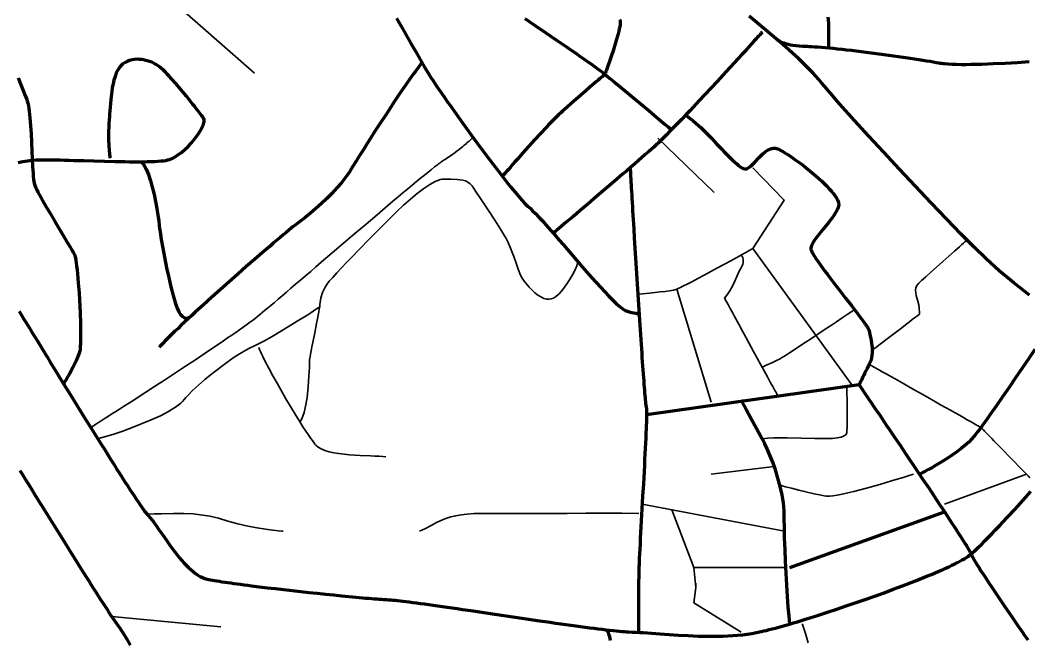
# Model space of a CAD drawing. Header units: inches. Extents: x -107 to 376, y -240 to 294.
# Drawn here: x 110.9 to 181, y 41.3 to 84.3 of the extents above; entities that cross this region are included whole.
import ezdxf

# ---------------------------------------------------------------- set-up
doc = ezdxf.new("R2010")
doc.units = ezdxf.units.IN
doc.header["$MEASUREMENT"] = 0
for name, color, linetype in [('Routes 2', 7, 'Continuous'), ('Routes 3', 7, 'Continuous'), ('Routes 4', 7, 'Continuous')]:
    doc.layers.add(name, color=color, linetype=linetype)

msp = doc.modelspace()

# ---------------------------------------------------------------- linework, layer by layer
at = {"layer": 'Routes 2', "color": 7, "lineweight": 106, "true_color": 0xffffff}
msp.add_lwpolyline([(181.084, 65.195), (180.005, 66.045), (178.994, 66.888), (178.071, 67.715), (177.239, 68.532), (176.798, 68.978), (176.331, 69.456), (175.84, 69.962), (175.329, 70.492), (174.263, 71.607), (172.048, 73.956), (170.958, 75.126), (169.919, 76.253), (169.427, 76.791), (168.958, 77.306), (168.516, 77.795), (168.105, 78.254), (167.728, 78.678), (167.389, 79.065), (167.091, 79.409), (166.838, 79.708), (166.633, 79.958), (166.447, 80.183), (166.028, 80.649), (165.555, 81.133), (165.039, 81.629), (163.916, 82.639), (162.744, 83.638), (161.607, 84.586)], dxfattribs=at)
at = {"layer": 'Routes 3', "color": 7, "lineweight": 70, "true_color": 0xffffff}
for points in [[(137.094, 84.445), (137.414, 83.894), (138.079, 82.728), (138.412, 82.144), (138.738, 81.577), (139.051, 81.042), (139.2, 80.791), (139.344, 80.553), (139.482, 80.331), (139.612, 80.125), (139.862, 79.753), (140.016, 79.53), (140.195, 79.272), (140.398, 78.981), (140.622, 78.661), (140.865, 78.317), (141.125, 77.95), (141.4, 77.564), (141.688, 77.163), (142.291, 76.328), (142.919, 75.472), (143.553, 74.622), (144.177, 73.803), (144.478, 73.414), (144.771, 73.043), (145.052, 72.694), (145.32, 72.369), (145.571, 72.073), (145.805, 71.808), (146.018, 71.577), (146.209, 71.385), (146.376, 71.233), (146.554, 71.067), (146.758, 70.863), (146.984, 70.625), (147.232, 70.357), (147.498, 70.062), (147.781, 69.743), (148.077, 69.406), (148.384, 69.052), (148.701, 68.686), (149.352, 67.931), (150.011, 67.171), (150.658, 66.433), (150.971, 66.082), (151.275, 65.748), (151.566, 65.433), (151.842, 65.143), (152.102, 64.88), (152.342, 64.648), (152.56, 64.451), (152.753, 64.292), (152.84, 64.228), (152.921, 64.175), (152.994, 64.133), (153.059, 64.103), (153.271, 64.047), (153.449, 64.002), (153.598, 63.965), (153.719, 63.935), (153.817, 63.91), (153.893, 63.891), (153.95, 63.877), (153.99, 63.867), (154.018, 63.86), (154.043, 63.854), (154.046, 63.853)], [(152.598, 84.352), (152.632, 84.274), (152.643, 84.197), (152.642, 84.1), (152.631, 83.983), (152.61, 83.849), (152.581, 83.699), (152.545, 83.535), (152.501, 83.36), (152.398, 82.984), (152.15, 82.183), (152.019, 81.79), (151.893, 81.425), (151.835, 81.257), (151.78, 81.102), (151.729, 80.962), (151.685, 80.839), (151.647, 80.735), (151.616, 80.652), (151.594, 80.591), (151.58, 80.556), (151.562, 80.534), (151.528, 80.505), (151.477, 80.46), (151.408, 80.4), (151.324, 80.327), (151.225, 80.241), (151.114, 80.145), (150.991, 80.038), (150.858, 79.921), (150.565, 79.667), (150.248, 79.389), (149.915, 79.098), (149.245, 78.509), (148.929, 78.23), (148.64, 77.972), (148.509, 77.854), (148.388, 77.746), (148.274, 77.641), (148.144, 77.516), (147.999, 77.372), (147.841, 77.21), (147.67, 77.033), (147.489, 76.842), (147.103, 76.428), (146.697, 75.985), (145.883, 75.082), (145.504, 74.655), (145.327, 74.456), (145.161, 74.268), (145.008, 74.095), (144.87, 73.938), (144.748, 73.799), (144.644, 73.681), (144.561, 73.585), (144.499, 73.514), (144.46, 73.47), (144.447, 73.455)], [(146.018, 84.417), (146.748, 83.919), (147.484, 83.417), (148.207, 82.923), (148.901, 82.446), (149.232, 82.218), (149.549, 81.999), (149.851, 81.79), (150.134, 81.593), (150.398, 81.408), (150.639, 81.238), (150.857, 81.084), (151.048, 80.947), (151.21, 80.828), (151.342, 80.73), (151.464, 80.635), (151.6, 80.529), (151.748, 80.412), (151.906, 80.285), (152.251, 80.006), (152.625, 79.699), (153.021, 79.372), (153.428, 79.033), (154.245, 78.348), (154.636, 78.019), (155.003, 77.708), (155.175, 77.562), (155.339, 77.424), (155.491, 77.294), (155.633, 77.174), (155.762, 77.065), (155.877, 76.966), (155.978, 76.881), (156.063, 76.808), (156.131, 76.75), (156.18, 76.708), (156.211, 76.682), (156.222, 76.673)], [(167.151, 82.355), (167.153, 82.734), (167.154, 83.155), (167.134, 84.063), (167.105, 84.52)], [(162.513, 83.464), (162.509, 83.46), (162.496, 83.446), (162.475, 83.423), (162.446, 83.391), (162.41, 83.351), (162.366, 83.303), (162.315, 83.246), (162.257, 83.182), (162.192, 83.111), (162.12, 83.033), (161.959, 82.856), (161.774, 82.653), (161.568, 82.428), (161.342, 82.181), (161.099, 81.916), (160.84, 81.634), (160.567, 81.337), (160.283, 81.028), (159.988, 80.708), (159.376, 80.046), (158.115, 78.692), (157.496, 78.034), (157.197, 77.717), (156.906, 77.411), (156.625, 77.119), (156.358, 76.841), (156.105, 76.581), (155.868, 76.34), (155.649, 76.121), (155.451, 75.925), (155.275, 75.756), (155.196, 75.681), (155.123, 75.614), (154.972, 75.478), (154.798, 75.323), (154.603, 75.151), (154.389, 74.963), (154.159, 74.762), (153.912, 74.548), (153.653, 74.323), (153.381, 74.089), (153.099, 73.846), (152.81, 73.597), (152.213, 73.086), (151, 72.051), (150.412, 71.551), (150.129, 71.311), (149.856, 71.079), (149.595, 70.857), (149.347, 70.647), (149.114, 70.45), (148.898, 70.267), (148.7, 70.1), (148.523, 69.95), (148.369, 69.819), (148.238, 69.709), (148.133, 69.62), (148.056, 69.555), (148.029, 69.532), (148.009, 69.515), (147.997, 69.505), (147.993, 69.502)], [(181.068, 81.405), (180.233, 81.348), (179.394, 81.299), (178.569, 81.258), (178.166, 81.242), (177.772, 81.228), (177.39, 81.218), (177.022, 81.212), (176.668, 81.209), (176.333, 81.21), (176.016, 81.216), (175.721, 81.226), (175.45, 81.241), (175.204, 81.26), (175.092, 81.272), (174.986, 81.285), (174.888, 81.299), (174.797, 81.315), (174.613, 81.35), (174.407, 81.386), (174.18, 81.425), (173.935, 81.465), (173.674, 81.507), (173.396, 81.551), (173.104, 81.595), (172.8, 81.641), (172.485, 81.687), (172.16, 81.734), (171.488, 81.829), (170.795, 81.923), (170.094, 82.015), (169.397, 82.103), (168.715, 82.185), (168.384, 82.223), (168.061, 82.26), (167.748, 82.294), (167.447, 82.325), (167.159, 82.354), (166.885, 82.38), (166.627, 82.403), (166.386, 82.422), (166.165, 82.438), (165.964, 82.45), (165.785, 82.458), (165.629, 82.462), (165.354, 82.47), (165.102, 82.486), (164.873, 82.51), (164.665, 82.54), (164.478, 82.575), (164.312, 82.614), (164.165, 82.655), (164.036, 82.697), (163.926, 82.739), (163.832, 82.779), (163.755, 82.817), (163.694, 82.85), (163.647, 82.879), (163.615, 82.901), (163.596, 82.915), (163.59, 82.92)], [(110.811, 74.415), (111.128, 74.479), (111.443, 74.53), (111.756, 74.568), (112.066, 74.591), (112.233, 74.597), (112.426, 74.601), (112.643, 74.602), (112.881, 74.601), (113.139, 74.598), (113.416, 74.594), (113.708, 74.588), (114.016, 74.581), (114.336, 74.572), (114.668, 74.563), (115.009, 74.553), (115.358, 74.543), (116.07, 74.523), (116.792, 74.503), (117.509, 74.486), (118.207, 74.474), (118.544, 74.47), (118.871, 74.468), (119.187, 74.467), (119.488, 74.469), (119.774, 74.474), (120.043, 74.481), (120.293, 74.491), (120.523, 74.504), (120.729, 74.52), (120.912, 74.54), (121.068, 74.564), (121.136, 74.577), (121.197, 74.591), (121.312, 74.626), (121.429, 74.671), (121.547, 74.724), (121.666, 74.787), (121.786, 74.858), (121.906, 74.936), (122.144, 75.112), (122.378, 75.309), (122.604, 75.524), (122.818, 75.751), (123.018, 75.984), (123.2, 76.22), (123.36, 76.452), (123.431, 76.565), (123.495, 76.676), (123.552, 76.783), (123.602, 76.886), (123.644, 76.985), (123.678, 77.078), (123.703, 77.166), (123.718, 77.247), (123.725, 77.321), (123.721, 77.387), (123.707, 77.445), (123.682, 77.494), (123.646, 77.544), (123.6, 77.607), (123.545, 77.681), (123.481, 77.766), (123.409, 77.861), (123.33, 77.964), (123.244, 78.076), (123.151, 78.195), (123.052, 78.321), (122.948, 78.453), (122.728, 78.73), (122.493, 79.02), (122.249, 79.316), (121.753, 79.903), (121.51, 80.18), (121.276, 80.437), (121.165, 80.556), (121.057, 80.668), (120.954, 80.772), (120.857, 80.867), (120.766, 80.951), (120.681, 81.026), (120.603, 81.088), (120.533, 81.139), (120.395, 81.224), (120.248, 81.303), (120.092, 81.374), (119.93, 81.436), (119.762, 81.489), (119.59, 81.532), (119.415, 81.562), (119.239, 81.58), (119.063, 81.584), (118.888, 81.573), (118.716, 81.546), (118.548, 81.503), (118.386, 81.441), (118.23, 81.361), (118.083, 81.26), (117.945, 81.139), (117.881, 81.069), (117.821, 80.991), (117.764, 80.905), (117.711, 80.813), (117.614, 80.61), (117.53, 80.385), (117.458, 80.142), (117.395, 79.885), (117.343, 79.618), (117.299, 79.344), (117.231, 78.792), (117.206, 78.522), (117.185, 78.26), (117.167, 78.011), (117.151, 77.778), (117.137, 77.565), (117.122, 77.376), (117.104, 77.114), (117.091, 76.857), (117.084, 76.608), (117.082, 76.367), (117.084, 76.137), (117.089, 75.919), (117.097, 75.714), (117.108, 75.524), (117.119, 75.35), (117.131, 75.195), (117.144, 75.059), (117.155, 74.945), (117.165, 74.853), (117.174, 74.786), (117.179, 74.744), (117.18, 74.734), (117.181, 74.73)], [(138.876, 81.339), (138.79, 81.237), (138.699, 81.123), (138.602, 80.999), (138.499, 80.865), (138.392, 80.722), (138.28, 80.57), (138.044, 80.242), (137.793, 79.886), (137.531, 79.505), (137.259, 79.105), (136.98, 78.689), (136.413, 77.83), (135.849, 76.963), (135.576, 76.537), (135.311, 76.123), (135.057, 75.724), (134.817, 75.346), (134.594, 74.991), (134.389, 74.666), (134.295, 74.516), (134.207, 74.374), (134.124, 74.242), (134.048, 74.12), (133.979, 74.009), (133.917, 73.908), (133.805, 73.731), (133.685, 73.554), (133.556, 73.375), (133.271, 73.012), (132.956, 72.645), (132.615, 72.278), (132.255, 71.915), (131.881, 71.56), (131.498, 71.216), (131.113, 70.888), (130.73, 70.578), (130.356, 70.292), (130.169, 70.154), (130.055, 70.067), (129.922, 69.963), (129.772, 69.842), (129.604, 69.706), (129.422, 69.555), (129.224, 69.391), (129.013, 69.213), (128.788, 69.024), (128.552, 68.823), (128.305, 68.612), (128.049, 68.392), (127.783, 68.163), (127.23, 67.683), (126.652, 67.179), (126.059, 66.657), (124.858, 65.59), (124.266, 65.058), (123.689, 64.537), (123.136, 64.033), (122.871, 63.789), (122.614, 63.552), (122.368, 63.323), (122.132, 63.103), (121.909, 62.892), (121.698, 62.691), (121.501, 62.502), (121.319, 62.324), (121.152, 62.159), (121.002, 62.009), (120.871, 61.872), (120.757, 61.751), (120.664, 61.647), (120.591, 61.559)], [(110.807, 80.306), (111.015, 79.773), (111.109, 79.532), (111.194, 79.312), (111.271, 79.115), (111.337, 78.943), (111.392, 78.8), (111.435, 78.682), (111.473, 78.545), (111.508, 78.382), (111.539, 78.195), (111.568, 77.986), (111.617, 77.512), (111.658, 76.979), (111.693, 76.408), (111.749, 75.229), (111.776, 74.659), (111.804, 74.129), (111.835, 73.658), (111.853, 73.45), (111.872, 73.265), (111.894, 73.104), (111.917, 72.97), (111.976, 72.774), (112.027, 72.658), (112.094, 72.519), (112.175, 72.36), (112.27, 72.182), (112.377, 71.987), (112.494, 71.778), (112.753, 71.327), (113.036, 70.845), (113.33, 70.35), (113.624, 69.859), (113.907, 69.389), (114.166, 68.96), (114.283, 68.765), (114.389, 68.586), (114.484, 68.427), (114.566, 68.288), (114.633, 68.171), (114.684, 68.08), (114.717, 68.015), (114.745, 67.929), (114.774, 67.802), (114.804, 67.638), (114.834, 67.439), (114.864, 67.208), (114.893, 66.951), (114.922, 66.669), (114.951, 66.366), (114.978, 66.046), (115.029, 65.366), (115.107, 63.947), (115.131, 63.261), (115.142, 62.627), (115.141, 62.338), (115.137, 62.073), (115.129, 61.834), (115.116, 61.624), (115.098, 61.449), (115.075, 61.309), (115.013, 61.094), (114.931, 60.87), (114.833, 60.638), (114.608, 60.17), (114.371, 59.734), (114.26, 59.541), (114.159, 59.371), (114.073, 59.23), (114.006, 59.123), (113.963, 59.055), (113.947, 59.031)], [(157.185, 77.705), (157.36, 77.586), (157.538, 77.454), (157.718, 77.31), (157.899, 77.156), (158.082, 76.993), (158.264, 76.823), (158.629, 76.466), (158.99, 76.095), (159.343, 75.722), (159.686, 75.358), (159.851, 75.183), (160.013, 75.014), (160.17, 74.853), (160.322, 74.7), (160.468, 74.559), (160.608, 74.429), (160.741, 74.312), (160.868, 74.21), (160.987, 74.124), (161.098, 74.055), (161.201, 74.005), (161.295, 73.975), (161.379, 73.967), (161.418, 73.971), (161.454, 73.981), (161.52, 74.017), (161.586, 74.061), (161.719, 74.168), (161.854, 74.293), (161.991, 74.433), (162.273, 74.731), (162.418, 74.879), (162.566, 75.019), (162.716, 75.145), (162.87, 75.253), (162.948, 75.298), (163.026, 75.336), (163.106, 75.367), (163.186, 75.39), (163.267, 75.404), (163.349, 75.408), (163.432, 75.403), (163.515, 75.386), (163.6, 75.358), (163.646, 75.339), (163.697, 75.315), (163.813, 75.255), (163.946, 75.18), (164.095, 75.091), (164.257, 74.988), (164.431, 74.872), (164.616, 74.746), (164.809, 74.61), (165.009, 74.465), (165.214, 74.312), (165.423, 74.152), (165.843, 73.818), (166.257, 73.469), (166.457, 73.293), (166.65, 73.116), (166.835, 72.94), (167.009, 72.767), (167.172, 72.596), (167.32, 72.43), (167.454, 72.27), (167.57, 72.116), (167.667, 71.969), (167.744, 71.831), (167.798, 71.703), (167.816, 71.644), (167.828, 71.586), (167.834, 71.532), (167.833, 71.481), (167.814, 71.385), (167.783, 71.286), (167.741, 71.183), (167.69, 71.077), (167.631, 70.967), (167.563, 70.855), (167.489, 70.74), (167.324, 70.506), (167.141, 70.267), (166.754, 69.788), (166.563, 69.554), (166.383, 69.328), (166.221, 69.113), (166.149, 69.01), (166.084, 68.912), (166.027, 68.818), (165.979, 68.728), (165.941, 68.644), (165.914, 68.565), (165.898, 68.491), (165.894, 68.424), (165.901, 68.384), (165.915, 68.338), (165.936, 68.285), (165.963, 68.225), (165.996, 68.16), (166.035, 68.088), (166.08, 68.011), (166.13, 67.928), (166.186, 67.84), (166.246, 67.747), (166.381, 67.548), (166.533, 67.332), (166.699, 67.103), (166.878, 66.86), (167.067, 66.608), (167.265, 66.348), (167.469, 66.082), (167.889, 65.539), (168.31, 64.999), (168.516, 64.734), (168.716, 64.476), (168.909, 64.227), (169.091, 63.988), (169.261, 63.763), (169.418, 63.552), (169.558, 63.358), (169.622, 63.269), (169.681, 63.184), (169.734, 63.104), (169.783, 63.031), (169.826, 62.963), (169.863, 62.901), (169.894, 62.845), (169.918, 62.796), (169.937, 62.754), (169.948, 62.719), (169.97, 62.602), (169.997, 62.475), (170.028, 62.338), (170.061, 62.192), (170.092, 62.038), (170.121, 61.877), (170.145, 61.709), (170.161, 61.537), (170.168, 61.36), (170.163, 61.181), (170.144, 60.999), (170.108, 60.816), (170.055, 60.633), (169.98, 60.45), (169.89, 60.271), (169.803, 60.101), (169.722, 59.94), (169.646, 59.79), (169.577, 59.65), (169.513, 59.522), (169.456, 59.406), (169.405, 59.302), (169.361, 59.212), (169.324, 59.135), (169.293, 59.072), (169.27, 59.024), (169.255, 58.991), (169.246, 58.974), (169.245, 58.971), (169.249, 58.965), (169.267, 58.94), (169.297, 58.895), (169.34, 58.833), (169.394, 58.752), (169.461, 58.655), (169.538, 58.541), (169.627, 58.411), (169.725, 58.267), (169.833, 58.108), (169.95, 57.936), (170.076, 57.751), (170.21, 57.554), (170.352, 57.345), (170.501, 57.125), (170.657, 56.896), (170.819, 56.656), (170.987, 56.408), (171.16, 56.152), (171.339, 55.889), (171.521, 55.619), (171.708, 55.343), (172.092, 54.775), (172.485, 54.191), (173.287, 52.999), (173.688, 52.4), (174.084, 51.808), (174.471, 51.228), (174.845, 50.665), (175.026, 50.391), (175.202, 50.124), (175.374, 49.864), (175.54, 49.611), (175.699, 49.367), (175.852, 49.132), (175.999, 48.907), (176.137, 48.692), (176.268, 48.488), (176.39, 48.296), (176.504, 48.117), (176.608, 47.951), (176.702, 47.799), (176.786, 47.661), (176.859, 47.539), (176.921, 47.432), (176.971, 47.342), (177.009, 47.27), (177.034, 47.215), (177.053, 47.168), (177.079, 47.113), (177.111, 47.05), (177.149, 46.979), (177.193, 46.901), (177.242, 46.816), (177.297, 46.724), (177.356, 46.625), (177.42, 46.52), (177.488, 46.41), (177.561, 46.294), (177.718, 46.047), (177.888, 45.783), (178.071, 45.504), (178.264, 45.212), (178.464, 44.911), (178.882, 44.289), (179.31, 43.661), (179.522, 43.351), (179.73, 43.048), (179.933, 42.753), (180.129, 42.47), (180.315, 42.201), (180.489, 41.949), (180.651, 41.717), (180.726, 41.609), (180.797, 41.507), (180.864, 41.412), (180.926, 41.323), (180.984, 41.24)], [(119.357, 74.468), (119.534, 74.259), (119.701, 73.957), (119.857, 73.58), (120, 73.148), (120.249, 72.185), (120.44, 71.212), (120.511, 70.766), (120.565, 70.37), (120.604, 70.031), (120.63, 69.834), (120.663, 69.606), (120.748, 69.072), (120.855, 68.458), (121.118, 67.102), (121.264, 66.418), (121.414, 65.767), (121.564, 65.178), (121.708, 64.68), (121.777, 64.474), (121.843, 64.301), (121.966, 64.047), (122.086, 63.861), (122.202, 63.73), (122.312, 63.648), (122.417, 63.606), (122.606, 63.614), (122.761, 63.697), (122.876, 63.794)], [(153.335, 74.05), (153.342, 73.927), (153.349, 73.788), (153.357, 73.633), (153.367, 73.464), (153.377, 73.279), (153.388, 73.08), (153.4, 72.868), (153.413, 72.643), (153.427, 72.406), (153.441, 72.157), (153.456, 71.897), (153.472, 71.626), (153.489, 71.346), (153.506, 71.056), (153.524, 70.757), (153.542, 70.45), (153.561, 70.135), (153.58, 69.813), (153.621, 69.15), (153.663, 68.466), (153.706, 67.766), (153.75, 67.053), (153.796, 66.332), (153.888, 64.888), (153.934, 64.173), (153.98, 63.469), (154.026, 62.781), (154.071, 62.113), (154.093, 61.789), (154.115, 61.471), (154.136, 61.16), (154.157, 60.858), (154.178, 60.564), (154.199, 60.279), (154.219, 60.004), (154.238, 59.739), (154.257, 59.485), (154.275, 59.243), (154.293, 59.013), (154.311, 58.795), (154.327, 58.591), (154.343, 58.4), (154.358, 58.224), (154.373, 58.063), (154.386, 57.917), (154.399, 57.787), (154.411, 57.674), (154.423, 57.579), (154.433, 57.501), (154.442, 57.441), (154.451, 57.401), (154.458, 57.38), (154.464, 57.362), (154.47, 57.331), (154.474, 57.287), (154.477, 57.231), (154.479, 57.162), (154.48, 57.081), (154.48, 56.989), (154.478, 56.886), (154.477, 56.789), (154.474, 56.684), (154.472, 56.572), (154.468, 56.452), (154.464, 56.326), (154.459, 56.193), (154.448, 55.909), (154.435, 55.601), (154.42, 55.271), (154.403, 54.922), (154.385, 54.555), (154.365, 54.173), (154.344, 53.777), (154.322, 53.37), (154.299, 52.953), (154.252, 52.099), (154.203, 51.23), (154.154, 50.363), (154.13, 49.935), (154.107, 49.514), (154.084, 49.101), (154.062, 48.698), (154.041, 48.308), (154.022, 47.932), (154.004, 47.573), (153.987, 47.232), (153.972, 46.911), (153.959, 46.613), (153.953, 46.472), (153.948, 46.339), (153.943, 46.211), (153.939, 46.091), (153.936, 45.978), (153.933, 45.872), (153.93, 45.773), (153.929, 45.683), (153.924, 45.29), (153.92, 44.908), (153.916, 44.537), (153.913, 44.18), (153.911, 43.839), (153.909, 43.517), (153.908, 43.214), (153.907, 42.935), (153.907, 42.805), (153.907, 42.68), (153.907, 42.563), (153.907, 42.453), (153.907, 42.35), (153.907, 42.254), (153.907, 42.167), (153.907, 42.087), (153.907, 42.016), (153.907, 41.953), (153.907, 41.899), (153.907, 41.855), (153.907, 41.82), (153.907, 41.794), (153.908, 41.779), (153.908, 41.774)], [(110.868, 64.077), (111.029, 63.813), (111.199, 63.535), (111.376, 63.244), (111.562, 62.941), (111.754, 62.627), (111.953, 62.302), (112.157, 61.967), (112.368, 61.624), (112.584, 61.272), (112.804, 60.914), (113.028, 60.548), (113.257, 60.178), (113.488, 59.802), (113.958, 59.039), (114.436, 58.267), (115.395, 56.721), (115.87, 55.959), (116.336, 55.214), (116.565, 54.85), (116.79, 54.492), (117.01, 54.141), (117.227, 53.799), (117.438, 53.466), (117.643, 53.142), (117.843, 52.83), (118.036, 52.528), (118.222, 52.239), (118.4, 51.963), (118.571, 51.701), (118.733, 51.453), (118.886, 51.221), (119.029, 51.005), (119.163, 50.807), (119.286, 50.626), (119.398, 50.464), (119.45, 50.39), (119.499, 50.322), (119.545, 50.258), (119.588, 50.2), (119.627, 50.146), (119.664, 50.099), (119.698, 50.056), (119.728, 50.02), (119.755, 49.989), (119.778, 49.963), (119.875, 49.854), (119.977, 49.731), (120.084, 49.594), (120.196, 49.445), (120.312, 49.285), (120.434, 49.115), (120.559, 48.937), (120.689, 48.752), (120.822, 48.561), (121.099, 48.167), (121.388, 47.764), (121.689, 47.364), (121.997, 46.977), (122.155, 46.791), (122.313, 46.612), (122.473, 46.441), (122.634, 46.279), (122.796, 46.128), (122.958, 45.99), (123.121, 45.864), (123.284, 45.753), (123.447, 45.658), (123.609, 45.58), (123.771, 45.521), (123.853, 45.498), (123.946, 45.475), (124.053, 45.452), (124.173, 45.427), (124.307, 45.402), (124.454, 45.375), (124.613, 45.348), (124.783, 45.32), (124.965, 45.291), (125.157, 45.262), (125.36, 45.232), (125.571, 45.201), (125.792, 45.17), (126.021, 45.139), (126.259, 45.107), (126.504, 45.074), (126.755, 45.042), (127.013, 45.009), (127.547, 44.942), (128.1, 44.875), (128.668, 44.808), (129.247, 44.741), (130.422, 44.609), (131.01, 44.546), (131.592, 44.484), (132.164, 44.424), (132.722, 44.368), (133.262, 44.314), (133.524, 44.288), (133.78, 44.264), (134.029, 44.24), (134.271, 44.217), (134.506, 44.196), (134.732, 44.175), (134.95, 44.156), (135.158, 44.138), (135.357, 44.121), (135.545, 44.105), (135.723, 44.091), (135.889, 44.078), (136.044, 44.067), (136.186, 44.057), (136.315, 44.049), (136.431, 44.042), (136.533, 44.038), (136.625, 44.034), (136.731, 44.027), (136.856, 44.017), (137.001, 44.003), (137.164, 43.986), (137.344, 43.966), (137.542, 43.942), (137.755, 43.916), (137.984, 43.887), (138.228, 43.855), (138.486, 43.82), (138.757, 43.784), (139.04, 43.745), (139.336, 43.703), (139.642, 43.66), (139.96, 43.615), (140.286, 43.568), (140.622, 43.52), (140.967, 43.47), (141.319, 43.418), (141.677, 43.366), (142.413, 43.258), (143.168, 43.146), (143.936, 43.033), (144.712, 42.918), (146.266, 42.69), (147.031, 42.579), (147.782, 42.471), (148.15, 42.418), (148.513, 42.367), (148.869, 42.317), (149.217, 42.269), (149.558, 42.222), (149.889, 42.177), (150.212, 42.133), (150.524, 42.092), (150.826, 42.053), (151.116, 42.016), (151.394, 41.982), (151.659, 41.95), (151.91, 41.921), (152.147, 41.894), (152.369, 41.871), (152.575, 41.851), (152.765, 41.833), (152.937, 41.82), (153.092, 41.809), (153.228, 41.803), (153.469, 41.795), (153.719, 41.784), (153.98, 41.77), (154.25, 41.754), (154.531, 41.735), (154.82, 41.714), (155.117, 41.693), (155.422, 41.67), (155.733, 41.647), (156.051, 41.624), (156.703, 41.581), (157.372, 41.543), (158.054, 41.516), (158.743, 41.501), (159.435, 41.504), (159.78, 41.513), (160.124, 41.527), (160.466, 41.547), (160.805, 41.575), (161.141, 41.609), (161.474, 41.65), (161.802, 41.7), (162.125, 41.758), (162.445, 41.825), (162.618, 41.865), (162.804, 41.91), (163.002, 41.96), (163.212, 42.014), (163.432, 42.073), (163.663, 42.137), (163.904, 42.204), (164.154, 42.276), (164.413, 42.351), (164.681, 42.43), (164.956, 42.512), (165.239, 42.598), (165.528, 42.687), (165.824, 42.778), (166.125, 42.873), (166.432, 42.971), (167.059, 43.173), (167.701, 43.384), (168.354, 43.602), (169.673, 44.056), (170.332, 44.289), (170.985, 44.524), (171.628, 44.761), (172.256, 44.996), (172.865, 45.231), (173.162, 45.347), (173.452, 45.462), (173.736, 45.576), (174.012, 45.689), (174.28, 45.8), (174.54, 45.91), (174.792, 46.018), (175.034, 46.125), (175.266, 46.229), (175.487, 46.331), (175.698, 46.431), (175.897, 46.528), (176.085, 46.623), (176.26, 46.714), (176.422, 46.803), (176.57, 46.888), (176.704, 46.97), (176.824, 47.049), (176.929, 47.124), (177.018, 47.195), (177.097, 47.265), (177.181, 47.341), (177.269, 47.422), (177.361, 47.508), (177.457, 47.6), (177.557, 47.696), (177.769, 47.903), (177.994, 48.127), (178.231, 48.366), (178.478, 48.619), (178.734, 48.885), (178.997, 49.161), (179.267, 49.446), (179.541, 49.739), (180.097, 50.339), (180.652, 50.949), (181.196, 51.556)], [(181.469, 61.423), (181.036, 60.791), (180.587, 60.131), (180.129, 59.458), (179.67, 58.784), (179.218, 58.124), (178.781, 57.491), (178.367, 56.9), (178.171, 56.624), (177.983, 56.364), (177.805, 56.121), (177.638, 55.897), (177.482, 55.694), (177.339, 55.513), (177.21, 55.356), (177.094, 55.226), (176.865, 54.992), (176.609, 54.76), (176.333, 54.533), (176.042, 54.312), (175.438, 53.894), (174.843, 53.52), (174.563, 53.355), (174.302, 53.205), (174.066, 53.074), (173.86, 52.963), (173.69, 52.874), (173.562, 52.808), (173.481, 52.767), (173.459, 52.756), (173.452, 52.753)], [(169.245, 58.971), (154.478, 56.886)], [(164.439, 42.359), (164.378, 42.887), (164.32, 43.527), (164.266, 44.254), (164.216, 45.043), (164.132, 46.708), (164.099, 47.534), (164.073, 48.322), (164.054, 49.049), (164.044, 49.688), (164.038, 50.225), (163.993, 50.766), (163.9, 51.333), (163.77, 51.914), (163.432, 53.058), (163.242, 53.593), (163.05, 54.084), (162.865, 54.518), (162.697, 54.879), (162.554, 55.155), (162.429, 55.37), (162.279, 55.633), (162.11, 55.939), (161.744, 56.611), (161.4, 57.255), (161.256, 57.525), (161.143, 57.738), (161.07, 57.878), (161.043, 57.929)], [(110.922, 53.016), (111.095, 52.739), (111.272, 52.456), (111.637, 51.87), (112.014, 51.263), (112.402, 50.639), (112.797, 50.004), (113.596, 48.717), (113.995, 48.076), (114.391, 47.441), (114.779, 46.819), (115.159, 46.214), (115.526, 45.63), (115.704, 45.348), (115.878, 45.073), (116.047, 44.806), (116.212, 44.547), (116.371, 44.297), (116.526, 44.056), (116.674, 43.826), (116.816, 43.607), (116.952, 43.399), (117.081, 43.203), (117.202, 43.019), (117.317, 42.849), (117.423, 42.692), (117.521, 42.55), (117.61, 42.423), (117.691, 42.311), (117.832, 42.119), (117.966, 41.925), (118.095, 41.724), (118.343, 41.306), (118.579, 40.873)], [(164.439, 46.285), (175.189, 50.144)], [(151.967, 41.201), (151.951, 41.333), (151.922, 41.459), (151.885, 41.574), (151.843, 41.678), (151.8, 41.769), (151.759, 41.843), (151.726, 41.898), (151.703, 41.934), (151.694, 41.946)]]:
    msp.add_lwpolyline(points, dxfattribs=at)
at = {"layer": 'Routes 4', "color": 7, "lineweight": 35, "true_color": 0xffffff}
for points in [[(127.218, 80.61), (119.357, 87.548)], [(115.84, 56.007), (115.96, 56.082), (116.1, 56.17), (116.259, 56.271), (116.438, 56.384), (116.634, 56.508), (116.847, 56.643), (117.076, 56.788), (117.319, 56.944), (117.577, 57.108), (117.847, 57.281), (118.129, 57.461), (118.422, 57.649), (118.725, 57.844), (119.037, 58.044), (119.357, 58.25), (119.683, 58.462), (120.354, 58.896), (121.041, 59.343), (122.432, 60.255), (123.121, 60.711), (123.794, 61.16), (124.445, 61.597), (124.759, 61.81), (125.064, 62.019), (125.36, 62.222), (125.646, 62.419), (125.92, 62.61), (126.181, 62.793), (126.429, 62.969), (126.662, 63.137), (126.879, 63.296), (127.081, 63.446), (127.264, 63.585), (127.43, 63.714), (127.578, 63.834), (127.656, 63.898), (127.741, 63.967), (127.926, 64.121), (128.133, 64.294), (128.36, 64.485), (128.607, 64.693), (128.872, 64.918), (129.153, 65.157), (129.451, 65.41), (129.762, 65.676), (130.087, 65.954), (130.424, 66.242), (130.773, 66.54), (131.13, 66.846), (131.497, 67.159), (131.87, 67.479), (132.635, 68.134), (134.199, 69.471), (134.98, 70.137), (135.747, 70.789), (136.122, 71.107), (136.491, 71.419), (136.851, 71.723), (137.202, 72.018), (137.543, 72.304), (137.872, 72.578), (138.187, 72.841), (138.489, 73.09), (138.775, 73.325), (139.045, 73.545), (139.297, 73.749), (139.53, 73.935), (139.743, 74.103), (139.935, 74.252), (140.023, 74.318), (140.105, 74.379), (140.18, 74.435), (140.25, 74.485), (140.314, 74.53), (140.371, 74.569), (140.471, 74.633), (140.661, 74.758), (140.839, 74.879), (141.008, 74.996), (141.166, 75.11), (141.314, 75.219), (141.451, 75.323), (141.579, 75.423), (141.697, 75.518), (141.806, 75.608), (141.905, 75.692), (141.994, 75.77), (142.075, 75.842), (142.146, 75.908), (142.209, 75.967), (142.262, 76.019), (142.307, 76.064), (142.344, 76.101), (142.372, 76.13), (142.392, 76.152), (142.404, 76.165), (142.408, 76.169)], [(159.18, 72.319), (155.253, 76.112)], [(161.862, 74.05), (164.042, 71.807), (161.862, 68.439), (168.745, 58.971)], [(116.329, 55.226), (116.554, 55.28), (116.805, 55.347), (117.374, 55.518), (118.009, 55.729), (118.683, 55.973), (120.047, 56.528), (120.683, 56.824), (121.254, 57.12), (121.507, 57.266), (121.734, 57.41), (121.931, 57.549), (122.096, 57.684), (122.224, 57.814), (122.328, 57.942), (122.449, 58.082), (122.59, 58.235), (122.926, 58.574), (123.324, 58.945), (123.772, 59.338), (124.258, 59.74), (125.296, 60.526), (125.824, 60.886), (126.343, 61.208), (126.841, 61.481), (127.33, 61.722), (127.872, 62.01), (128.451, 62.335), (129.633, 63.037), (130.191, 63.381), (130.697, 63.698), (130.924, 63.842), (131.13, 63.973), (131.312, 64.09), (131.467, 64.19), (131.592, 64.271), (131.685, 64.331), (131.743, 64.369), (131.762, 64.382), (131.763, 64.404), (131.765, 64.467), (131.772, 64.566), (131.786, 64.694), (131.841, 65.015), (131.949, 65.387), (132.126, 65.763), (132.248, 65.942), (132.425, 66.161), (132.659, 66.428), (132.942, 66.738), (133.269, 67.086), (133.631, 67.464), (134.022, 67.868), (134.435, 68.291), (135.297, 69.174), (136.17, 70.069), (137.106, 70.99), (137.589, 71.439), (138.069, 71.864), (138.539, 72.255), (138.988, 72.598), (139.409, 72.882), (139.791, 73.095), (139.965, 73.172), (140.126, 73.225), (140.274, 73.255), (140.406, 73.26), (140.882, 73.245), (141.319, 73.234), (141.711, 73.185), (141.889, 73.133), (142.055, 73.053), (142.208, 72.943), (142.348, 72.794), (142.478, 72.602), (142.64, 72.352), (142.84, 72.049), (143.068, 71.706), (143.575, 70.943), (144.087, 70.154), (144.323, 69.779), (144.534, 69.432), (144.709, 69.124), (144.848, 68.857), (145.074, 68.35), (145.254, 67.873), (145.408, 67.421), (145.558, 66.993), (145.725, 66.587), (145.833, 66.382), (145.969, 66.17), (146.31, 65.747), (146.708, 65.365), (146.916, 65.205), (147.124, 65.074), (147.326, 64.977), (147.518, 64.922), (147.695, 64.913), (147.857, 64.939), (148.008, 64.993), (148.15, 65.073), (148.409, 65.297), (148.65, 65.586), (148.887, 65.916), (149.129, 66.263), (149.339, 66.62), (149.503, 66.958), (149.62, 67.242), (149.662, 67.353), (149.691, 67.438), (149.709, 67.492), (149.715, 67.511)], [(170.167, 61.379), (170.188, 61.395), (170.248, 61.441), (170.344, 61.513), (170.47, 61.61), (170.624, 61.728), (170.8, 61.862), (171.207, 62.173), (172.116, 62.868), (172.555, 63.203), (172.756, 63.356), (172.939, 63.496), (173.101, 63.62), (173.237, 63.724), (173.343, 63.805), (173.415, 63.86), (173.45, 63.887), (173.452, 63.888), (173.453, 63.915), (173.453, 63.991), (173.433, 64.278), (173.391, 64.537), (173.334, 64.773), (173.221, 65.185), (173.183, 65.368), (173.172, 65.541), (173.197, 65.708), (173.269, 65.87), (173.396, 66.033), (173.484, 66.117), (173.595, 66.218), (173.729, 66.339), (173.883, 66.477), (174.238, 66.796), (174.638, 67.153), (175.059, 67.529), (175.478, 67.904), (175.873, 68.256), (176.22, 68.565), (176.368, 68.697), (176.496, 68.811), (176.601, 68.904), (176.679, 68.974), (176.728, 69.017), (176.745, 69.032)], [(153.929, 65.264), (154.689, 65.344), (155.428, 65.418), (155.768, 65.459), (156.078, 65.504), (156.35, 65.556), (156.574, 65.617), (156.636, 65.64), (156.721, 65.677), (156.827, 65.727), (156.954, 65.789), (157.098, 65.861), (157.259, 65.943), (157.435, 66.033), (157.624, 66.132), (158.035, 66.349), (158.48, 66.587), (159.416, 67.094), (159.882, 67.348), (160.328, 67.592), (160.742, 67.82), (161.11, 68.023), (161.273, 68.113), (161.419, 68.194), (161.547, 68.265), (161.656, 68.325), (161.744, 68.373), (161.808, 68.409), (161.848, 68.431), (161.862, 68.439)], [(163.59, 58.218), (163.584, 58.229), (163.567, 58.261), (163.538, 58.314), (163.499, 58.386), (163.45, 58.476), (163.392, 58.583), (163.325, 58.706), (163.249, 58.844), (163.167, 58.996), (163.077, 59.161), (162.98, 59.338), (162.878, 59.525), (162.658, 59.929), (162.422, 60.364), (162.173, 60.82), (161.916, 61.291), (161.399, 62.241), (161.147, 62.703), (160.906, 63.146), (160.68, 63.561), (160.574, 63.756), (160.474, 63.94), (160.379, 64.113), (160.292, 64.274), (160.211, 64.421), (160.139, 64.554), (160.075, 64.672), (160.019, 64.774), (159.974, 64.858), (159.938, 64.923), (159.913, 64.969), (159.899, 64.994), (159.897, 64.999), (159.9, 65.004), (159.912, 65.018), (159.958, 65.073), (160.125, 65.293), (160.268, 65.507), (160.391, 65.717), (160.497, 65.921), (160.591, 66.12), (160.757, 66.502), (160.92, 66.861), (161.101, 67.194), (161.161, 67.342), (161.192, 67.475), (161.2, 67.594), (161.19, 67.697), (161.167, 67.784), (161.136, 67.856), (161.103, 67.913), (161.073, 67.953), (161.051, 67.978), (161.043, 67.986)], [(156.574, 65.617), (158.959, 57.767)], [(131.762, 64.382), (131.755, 64.341), (131.732, 64.227), (131.697, 64.048), (131.652, 63.817), (131.599, 63.543), (131.539, 63.238), (131.41, 62.574), (131.28, 61.91), (131.221, 61.605), (131.167, 61.331), (131.122, 61.1), (131.087, 60.921), (131.065, 60.807), (131.057, 60.766), (131.056, 60.724), (131.054, 60.606), (131.05, 60.421), (131.042, 60.179), (131.03, 59.889), (131.012, 59.562), (130.96, 58.836), (130.877, 58.079), (130.822, 57.713), (130.757, 57.369), (130.681, 57.056), (130.593, 56.785), (130.493, 56.565), (130.379, 56.406)], [(168.981, 64.243), (168.865, 64.16), (168.733, 64.067), (168.427, 63.855), (168.072, 63.614), (167.679, 63.349), (167.259, 63.068), (166.821, 62.778), (165.935, 62.193), (165.506, 61.912), (165.102, 61.647), (164.731, 61.405), (164.405, 61.192), (164.261, 61.099), (164.133, 61.016), (164.021, 60.943), (163.926, 60.881), (163.85, 60.832), (163.795, 60.796), (163.76, 60.774), (163.748, 60.766), (163.735, 60.76), (163.695, 60.741), (163.634, 60.713), (163.555, 60.677), (163.358, 60.586), (163.131, 60.481), (162.904, 60.376), (162.706, 60.285), (162.627, 60.248), (162.566, 60.22), (162.527, 60.202), (162.513, 60.196)], [(136.349, 53.975), (136.142, 53.99), (135.891, 54.002), (135.601, 54.013), (135.281, 54.025), (134.574, 54.056), (133.824, 54.107), (133.087, 54.192), (132.74, 54.251), (132.417, 54.322), (132.124, 54.408), (131.869, 54.51), (131.658, 54.63), (131.498, 54.769), (131.426, 54.855), (131.342, 54.962), (131.247, 55.09), (131.143, 55.238), (130.907, 55.584), (130.642, 55.991), (130.354, 56.447), (130.048, 56.941), (129.414, 57.999), (128.793, 59.077), (128.503, 59.597), (128.236, 60.089), (127.999, 60.542), (127.797, 60.946), (127.712, 61.125), (127.639, 61.288), (127.577, 61.433), (127.529, 61.559)], [(169.951, 60.39), (169.956, 60.387), (169.973, 60.377), (170, 60.362), (170.038, 60.341), (170.086, 60.314), (170.143, 60.281), (170.209, 60.244), (170.285, 60.201), (170.368, 60.154), (170.46, 60.102), (170.668, 59.985), (170.903, 59.852), (171.165, 59.705), (171.449, 59.545), (171.753, 59.373), (172.074, 59.192), (172.409, 59.003), (172.756, 58.808), (173.111, 58.607), (173.835, 58.199), (174.56, 57.79), (174.915, 57.589), (175.262, 57.394), (175.597, 57.205), (175.918, 57.024), (176.222, 56.852), (176.506, 56.692), (176.767, 56.545), (177.003, 56.412), (177.21, 56.295), (177.302, 56.243), (177.386, 56.196), (177.462, 56.153), (177.528, 56.116), (177.585, 56.083), (177.633, 56.056), (177.67, 56.035), (177.698, 56.02), (177.714, 56.01), (177.72, 56.007), (177.731, 55.996), (177.764, 55.962), (177.816, 55.908), (177.887, 55.836), (177.975, 55.745), (178.078, 55.638), (178.196, 55.517), (178.326, 55.383), (178.468, 55.237), (178.62, 55.08), (178.78, 54.915), (178.947, 54.743), (179.298, 54.382), (179.659, 54.009), (180.021, 53.637), (180.371, 53.276), (180.539, 53.103), (180.699, 52.938), (180.851, 52.782), (180.993, 52.636), (181.123, 52.501)], [(162.513, 55.226), (162.903, 55.263), (163.329, 55.283), (163.782, 55.289), (164.254, 55.285), (165.224, 55.26), (166.17, 55.234), (166.613, 55.228), (167.026, 55.233), (167.4, 55.25), (167.726, 55.284), (167.997, 55.338), (168.204, 55.415), (168.339, 55.518), (168.376, 55.58), (168.393, 55.651), (168.402, 55.817), (168.41, 56.016), (168.418, 56.486), (168.415, 57.548), (168.408, 58.048), (168.405, 58.268), (168.401, 58.462), (168.398, 58.624), (168.395, 58.746), (168.393, 58.824), (168.393, 58.851)], [(158.959, 52.753), (163.346, 53.304)], [(173.037, 52.753), (172.732, 52.66), (172.382, 52.554), (171.995, 52.437), (171.578, 52.313), (170.687, 52.052), (169.767, 51.794), (168.878, 51.561), (168.464, 51.461), (168.08, 51.376), (167.733, 51.309), (167.432, 51.262), (167.183, 51.238), (166.994, 51.241), (166.82, 51.264), (166.614, 51.299), (166.134, 51.396), (165.058, 51.651), (164.555, 51.779), (164.333, 51.837), (164.138, 51.889), (163.976, 51.932), (163.854, 51.966), (163.776, 51.987), (163.748, 51.994)], [(175.189, 50.683), (180.879, 52.753)], [(154.172, 50.683), (164.06, 48.801)], [(119.768, 49.974), (120.285, 49.995), (120.76, 50.013), (121.599, 50.034), (122.32, 50.034), (122.958, 50.006), (124.124, 49.844), (124.723, 49.7), (125.379, 49.506), (126.077, 49.307), (126.763, 49.148), (127.411, 49.025), (127.997, 48.933), (128.496, 48.869), (128.883, 48.828), (129.133, 48.807), (129.2, 48.802), (129.222, 48.801)], [(153.929, 50.037), (152.754, 50.051), (151.528, 50.053), (150.262, 50.047), (148.965, 50.037), (146.319, 50.021), (143.67, 50.037), (143.051, 50.038), (142.502, 50.02), (142.016, 49.985), (141.589, 49.934), (141.212, 49.87), (140.881, 49.795), (140.589, 49.71), (140.33, 49.617), (139.885, 49.414), (139.497, 49.201), (139.116, 48.991), (138.694, 48.801)], [(156.222, 50.293), (157.767, 46.285), (164.06, 46.285)], [(157.895, 44.891), (157.832, 45.584), (157.767, 46.285), (157.895, 44.891)], [(161.043, 41.774), (157.767, 43.833), (157.895, 44.891), (157.895, 45.185)], [(124.883, 42.157), (117.305, 42.866)], [(165.303, 42.359), (165.32, 42.31), (165.366, 42.172), (165.434, 41.96), (165.518, 41.69), (165.706, 41.036)]]:
    msp.add_lwpolyline(points, dxfattribs=at)

doc.saveas('drawing.dxf')
